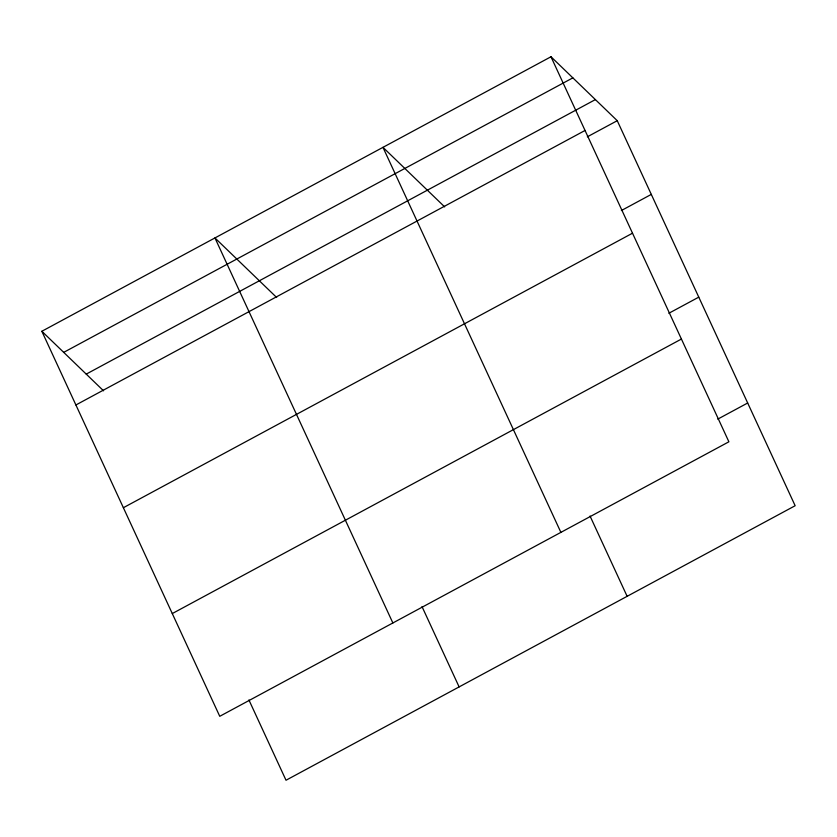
<?xml version="1.0" encoding="UTF-8"?>
<svg xmlns="http://www.w3.org/2000/svg" width="837" height="837" viewBox="0 0 837 837"><rect width="100%" height="100%" fill="white"/><g stroke="black" fill="none" stroke-linecap="round" stroke-linejoin="round"><path stroke-width="1.26" d="M550.987 56.759L728.891 441.79L219.754 716.305L41.85 331.274L550.987 56.759L617.246 120.695L795.15 505.726L286.013 780.241L248.913 699.941M63.717 352.367L572.853 77.862M86.242 374.108L595.379 99.603M75.905 404.972L585.042 130.467M587.323 136.829L617.246 120.695M621.378 210.537L651.301 194.404M123.374 507.714L632.51 233.199M668.847 313.268L698.769 297.145M172.286 613.563L681.423 339.048M717.759 419.128L747.682 402.995M444.667 206.896L382.969 147.343L560.884 532.374M276.66 297.48L214.952 237.938L392.867 622.969M41.85 331.274L103.547 390.816M590.033 516.021L627.133 596.321M422.015 606.605L459.115 686.905"/></g></svg>
